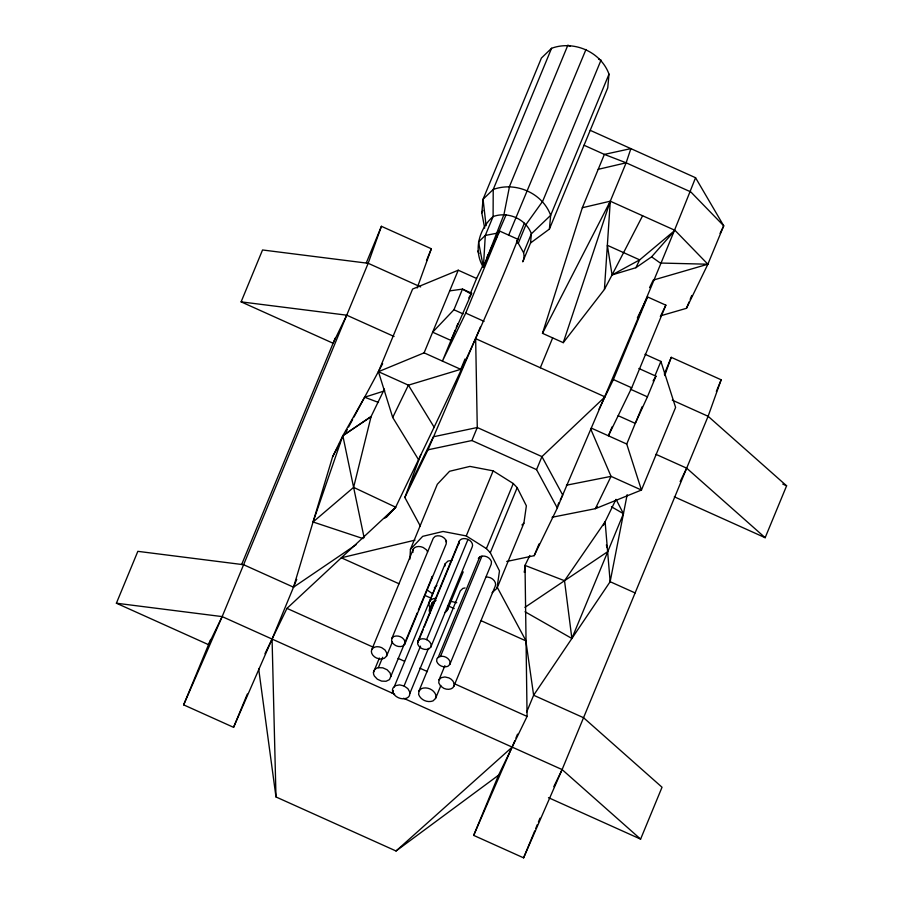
<?xml version="1.0" encoding="UTF-8"?>
<svg xmlns="http://www.w3.org/2000/svg" width="903" height="903" viewBox="0 0 903 903"><rect width="100%" height="100%" fill="white"/><g stroke="black" fill="none" stroke-linecap="round" stroke-linejoin="round"><path stroke-width="1.35" d="M409.894 559.126L410.436 549.329L437.323 484.268L449.57 471.276L469.932 466.399L493.151 470.858L513.276 483.534L517.193 487.654L526.37 505.827L523.887 523.198L497 588.271L492.112 592.65M661.143 315.666L686.461 308.307L707.873 264.218L723.732 225.829L690.806 191.921L626.14 162.811L604.378 154.402L582.333 207.724L542.489 333.32L563.258 342.666L604.423 289.423L610.281 201.2L626.14 162.811L630.881 148.623L604.378 154.402L584.038 145.248M524.519 572.4L525.015 565.413L529.847 555.447M524.508 572.389L525.015 565.413L564.522 580.719L571.881 638.466L525.027 611.76M524.451 572.333L525.015 565.413L527.081 716.429L498.546 775.192L473.68 835.388L523.593 857.85L562.106 769.582L708.11 416.283L721.158 379.791L671.234 357.328L664.303 374.113M386.529 656.188L386.811 653.14L385.039 650.013L381.698 647.654A8.082 5.802 22.5 0 0 371.788 649.562A8.082 5.802 22.5 0 0 376.63 658.095L380.648 659.055L384.272 658.355L386.529 656.188L392.387 642.022M391.879 638.376L391.631 641.051C393.223 645.408 398.494 647.665 402.806 646.074L404.781 644.178L446.184 543.978L446.432 541.303C444.852 536.946 439.569 534.689 435.269 536.28L433.293 538.177L391.879 638.376L393.855 636.48C398.155 634.888 403.438 637.146 405.029 641.502L404.781 644.178M417.908 641.277L417.66 643.952C419.252 648.309 424.534 650.566 428.835 648.975L430.81 647.079L472.213 546.879A7.077 5.079 22.5 0 0 467.991 539.407A7.077 5.079 22.5 0 0 459.322 541.078L417.908 641.277A7.077 5.079 22.5 0 1 426.577 639.606L467.991 539.407M465.09 587.943L462.9 588.372L460.361 590.81L418.958 691.009L418.642 694.441C420.674 700.051 427.469 702.952 433 700.909L435.539 698.47L440.912 685.456M444.965 566.023L445.179 563.754L447.933 561.102L451.906 560.334M435.539 698.47L435.856 695.028C433.812 689.418 427.029 686.528 421.487 688.571L418.958 691.009M506.03 214.97L483.398 267.288C473.059 250.808 478.996 228.696 493.094 216.573C507.847 211.133 525.952 218.853 531.382 233.809L530.546 242.975L522.747 261.847A24.257 17.405 22.5 0 0 523.582 252.682L531.382 233.809L550.661 215.332L609.006 74.148C600.856 51.708 573.71 40.127 551.564 48.288L541.416 58.04L483.06 199.236L481.807 212.984L484.697 228.12M444.886 665.692L439.039 679.824L438.768 682.882L440.529 686.009L443.881 688.368A8.082 5.802 22.5 0 0 453.78 686.461L495.194 586.261A8.082 5.802 22.5 0 0 490.363 577.717L486.333 576.757M486.085 225.694L483.06 199.236L493.219 189.483L551.564 48.288M459.074 543.753L459.322 541.078M449.807 664.45L450.055 661.775C448.328 656.605 440.619 654.111 436.917 658.648L436.668 661.312C438.248 665.68 443.531 667.927 447.843 666.346L449.807 664.45L491.221 564.251L491.469 561.576C489.877 557.207 484.606 554.961 480.294 556.541L478.319 558.438M530.546 242.975L549.396 229.091L550.661 215.332C542.511 192.903 515.353 181.322 493.219 189.483L493.094 216.573L485.295 235.446L483.398 267.288L491.469 247.772M609.006 74.148L607.742 87.896L549.396 229.091M497 588.271L499.483 570.888L490.306 552.726L486.39 548.595L466.264 535.93L443.034 531.461L422.683 536.348L410.436 549.329M627.167 494.663L610.146 581.701L533.628 695.242L526.652 712.095M484.189 263.936L483.398 267.288L478.522 241.948L485.295 235.446L496.165 233.358L498.23 233.843L499.596 231.044L517.927 239.295C481.773 330.622 438.079 418.665 395.672 507.204L386.1 517.43L395.672 507.204L353.615 487.372L313.059 521.99L363.074 538.594M353.615 487.372L371.122 416.452L384.43 389.046M417.152 288.001L431.341 248.765L381.416 226.303L368.164 263.292L222.161 616.602L208.525 644.674L116.397 603.215L137.843 551.338L243.596 564.714L293.52 587.187L332.597 456.794L342.835 435.709L364.62 397.218L384.78 390.807M563.258 342.666L610.281 201.2L674.947 230.31L707.873 264.218L653.23 280.099L649.562 287.662M590.212 130.325L695.547 177.722C653.479 284.298 607.572 389.509 562.704 495.002L557.32 508.017L534.181 555.672L506.741 561.474M420.256 525.952L404.849 497.474L420.798 454.694M313.059 521.99L342.835 435.709L371.122 416.452M664.71 375.569L671.234 357.328M571.881 638.466L623.442 513.694L616.399 500.014M394.08 336.492L346.718 315.181L333.094 343.253L241.112 301.862L262.547 249.973L368.164 263.292L420.651 286.917M296.737 579.387L272.074 639.064L233.572 727.333L183.648 704.859L210.67 639.482M241.654 564.499L335.239 338.061M366.358 262.739L381.416 226.303M233.572 727.333L247.332 694.035M426.498 260.482L431.341 248.765M418.665 459.875L392.703 417.479L378.447 371.686L424.094 352.847L458.239 270.211L476.57 278.463L470.7 292.662M481.807 212.984L482.868 210.399M453.938 309.763L462.471 289.107L471.637 293.238L450.958 340.431L432.627 332.191L453.938 309.763L463.104 313.894M455.225 330.103L442.425 361.098L465.722 313.104L499.596 231.044M456.297 327.529L457.889 323.646M493.286 244.024L496.515 236.214M498.004 233.922L499.088 231.315M508.761 234.972L585.991 49.462M458.239 270.211L412.603 289.05L378.447 371.686L408.393 385.163L460.744 369.338L465.022 359.01M404.849 497.474L427.988 449.807L480.475 326.988M517.08 240.83L524.361 223.222M523.582 252.682L518.277 243.302L526.077 224.429L542.692 201.267L601.048 60.072L598.644 59.067M371.788 649.562L413.202 549.363M373.47 672.385L379.384 658.073M427.988 449.807L471.897 440.529L477.269 427.514L475.655 338.659L604.987 396.857L541.935 456.613L536.563 469.628L557.32 508.017M417.31 612.787L389.486 679.598L386.055 681.268L381.597 681.11L377.307 679.18L374.327 675.986A9.098 6.524 22.5 0 1 378.368 667.678L382.669 657.271M418.382 610.191L432.368 576.351L431.386 578.383M394.193 686.89L435.607 586.69M429.444 601.816L445.179 563.754M429.602 608.825L432.018 602.967M417.784 642.609L423.168 629.594M424.241 626.998L459.198 542.41M404.07 685.964L399.544 684.88L395.458 685.67L392.929 688.109A9.098 6.524 22.5 0 0 398.358 697.714A9.098 6.524 22.5 0 0 409.51 695.57L409.827 692.138L407.829 688.617L404.07 685.964L420.527 646.142M466.264 535.93L493.151 470.858M540.321 367.758L552.659 337.891M409.669 693.854L428.485 648.309M447.482 609.931L463.216 571.87M438.226 657.384L479.64 557.174M440.472 656.447L481.886 556.237M486.39 548.595L513.276 483.534M490.306 552.726L517.193 487.654M534.181 555.672L539.023 543.967M599.028 409.138L613.385 379.553L647.53 296.929L665.861 305.169L631.716 387.805L608.408 435.799L612.144 426.758M552.06 517.272L595.359 508.682L641.446 490.047L626.738 444.039L642.214 406.598M655.025 375.614L660.894 361.414L645.002 354.258M618.171 415.685L635.283 423.383L647.417 396.846L655.962 376.19L638.85 368.48M686.461 308.307L689.113 301.907M690.163 299.344L691.754 295.507M473.68 835.388L514.857 740.629M515.929 738.044L517.543 734.15M523.593 857.85L534.711 830.952M535.772 828.401L537.353 824.552M538.414 821.99L540.005 818.152M716.35 391.417L721.158 379.791M548.471 797.665L640.599 839.124L662.034 787.235L583.541 717.704L533.628 695.242L525.941 641.435M674.315 496.808L765.157 537.703L786.603 485.814L708.11 416.283L672.272 400.153M183.648 704.859L222.161 616.602L394.679 694.238M264.963 653.716L286.973 608.374L395.672 507.204L384.926 518.153M392.703 417.479L408.393 385.163L434.354 427.548M476.57 278.463L482.958 265.29M487.168 256.633L488.399 254.104M489.629 251.576L496.932 236.518M517.927 239.295L516.561 242.094L518.277 243.302M410.222 484.459L433.372 436.792L477.269 427.514L541.935 456.613L562.704 495.002L560.266 500.014M392.128 693.086L393.324 690.637M635.881 267.706L639.685 259.872L674.947 230.31L651.605 256.836L635.881 267.706L612.065 274.93L604.423 289.423M637.349 317.912L647.53 296.929M557.828 505.037L559.047 502.531M660.341 316.535L665.861 305.169M720.063 233.392L723.732 225.829L695.547 177.722M603.306 525.49L616.004 499.336M680.151 481.592L686.664 468.16L655.95 454.333M553.799 786.671L562.106 769.582L403.618 698.267M542.489 333.32L610.281 201.2L582.333 207.724M612.065 274.93L639.685 259.872L607.358 245.311L612.065 274.93L642.609 215.749M332.597 456.794L337.27 448.102M338.602 445.619L339.934 443.147M345.939 431.973L347.271 429.489M348.614 427.006L352.61 419.556M353.942 417.073L382.635 363.706M468.747 297.945L471.637 293.238M653.072 380.897L655.962 376.19M564.522 580.719L605.123 521.753L610.146 581.701L635.102 592.932M597.278 506.662L595.359 508.682L611.049 476.366L590.63 428.835M434.332 587.909L436.871 585.471M439.039 679.824L441.296 677.656L444.931 676.957L448.949 677.916A8.082 5.802 22.5 0 1 453.78 686.461M521.934 524.959L523.887 523.198M258.63 668.536L275.991 796.954L396.033 850.987L512.182 747.12M396.033 850.987L498.546 775.192M293.52 587.187L356.256 544.565M371.359 416.52L342.835 435.709L364.112 537.68M524.914 607.358L607.629 551.733M414.985 540.152L341.323 557.794L399.047 583.767M598.204 169.335L626.14 162.811M566.395 485.216L611.049 476.366L641.446 490.047L675.602 407.411L660.894 361.414M449.705 290.868L462.471 289.107L471.264 294.118M707.873 264.218L660.285 263.033L651.605 256.836M378.368 667.678L382.827 667.825L387.116 669.766L390.096 672.949L390.954 676.55M241.112 301.862L346.718 315.181M116.397 603.215L222.161 616.602M450.055 601.105L456.76 602.73M364.62 397.218L378.504 402.445M465.722 313.104L484.053 321.355M613.385 379.553L631.716 387.805M630.317 389.148L647.417 396.846M782.766 484.087L786.603 485.814M424.094 352.847L460.744 369.338M591.307 428.101L626.738 444.039M471.897 440.529L536.563 469.628M424.703 595.314L431.126 598.204M447.798 605.71L454.209 608.599M481.152 620.722L526.043 640.927L497.418 587.593M286.973 608.374L373.819 647.462M398.088 658.377L404.476 661.256M419.805 668.152L427.469 671.606M454.288 683.673L527.081 716.429M570.403 46.38L567.885 45.15L509.529 186.345L503.964 214.485L483.398 267.288L483.24 264.579M611.444 506.752L623.442 513.694M426.961 589.873L432.571 593.79M686.664 468.16L765.157 537.703M562.106 769.582L640.599 839.124M477.687 251.113L479.008 253.461M427.627 551.891L426.453 549.814L423.112 547.455A8.082 5.802 22.5 0 0 412.919 552.41M445.619 539.881L446.353 542.24M606.398 544.802L606.895 547.579M272.074 639.064L275.991 796.954M426.577 639.606A7.077 5.079 22.5 0 1 430.81 647.079M447.832 606.195A9.899 7.1 22.5 0 1 444.727 612.584M429.896 607.516A9.899 7.1 22.5 0 1 435.46 598.328M431.769 605.642A7.077 5.079 22.5 0 1 436.036 600.506M430.212 613.374A7.077 5.079 22.5 0 1 431.566 606.929"/></g></svg>
